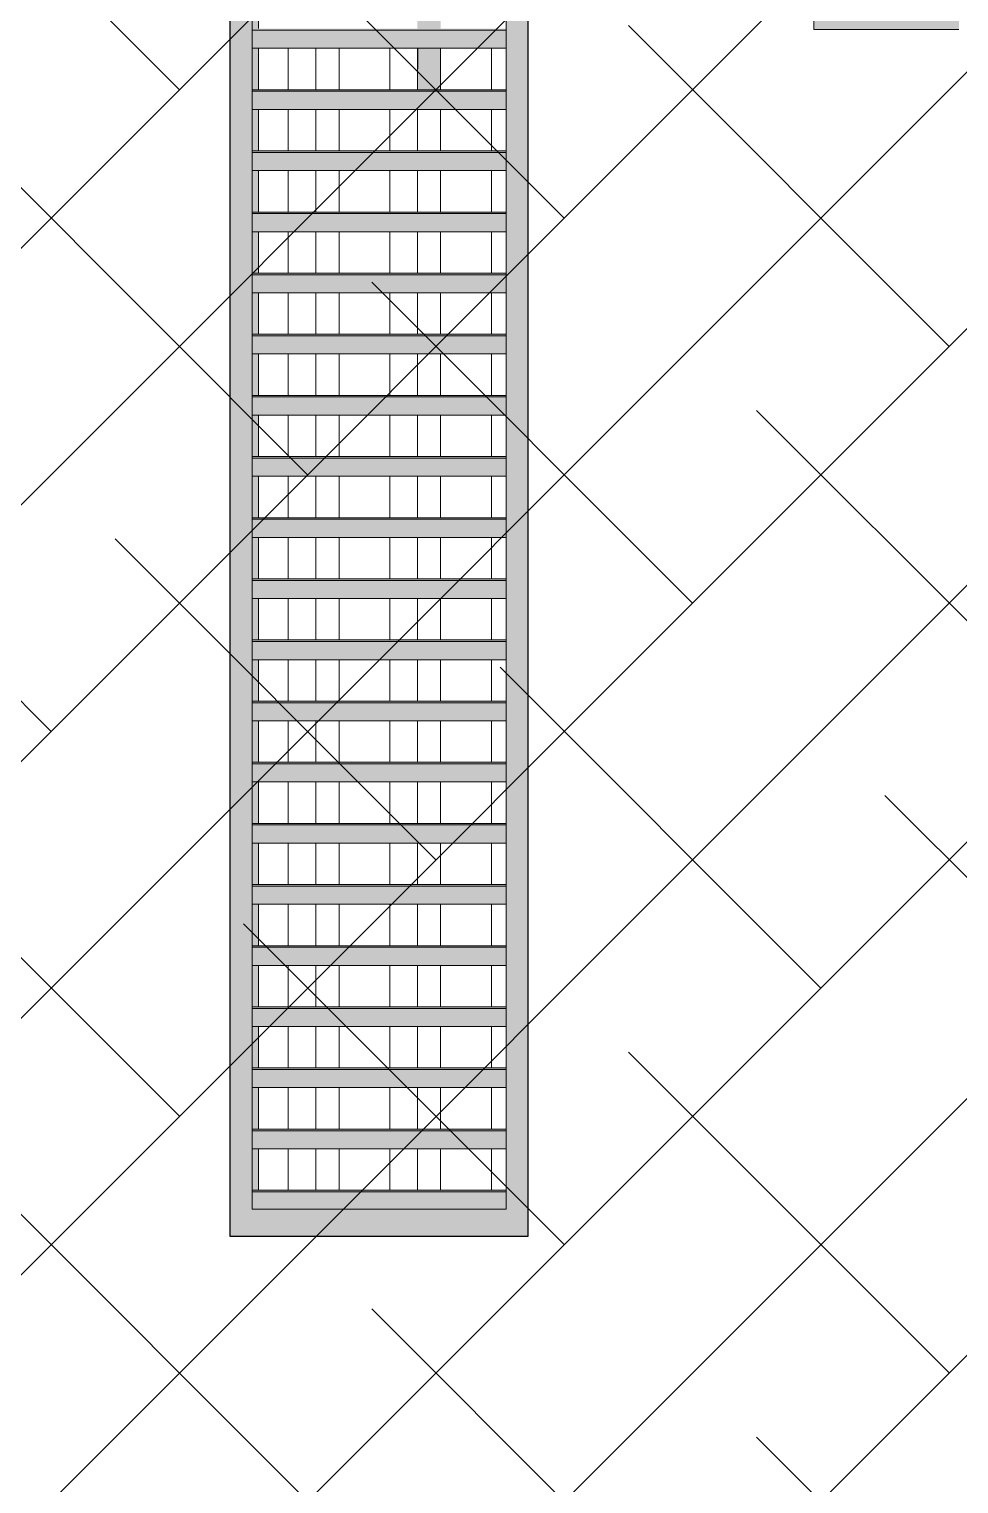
# Model space of a CAD drawing. Header units: millimetres. Extents: x 50357 to 985146, y 723188 to 1803594.
# Drawn here: x 860489 to 863052, y 739682 to 743690 of the extents above; entities that cross this region are included whole.
import ezdxf

# ---------------------------------------------------------------- set-up
doc = ezdxf.new("R2010")
doc.units = ezdxf.units.MM
doc.header["$LTSCALE"] = 3
doc.header["$MEASUREMENT"] = 0
for name, color, linetype, lineweight, true_color in [('A-FLOR', 7, 'Continuous', 5, 0x6e6e6e), ('A-GENM', 7, 'Continuous', 13, 0x6e6e6e), ('A-GLAZ', 7, 'Continuous', 13, 0x6e6e6e), ('I-WALL', 7, 'Continuous', 25, 0x6e6e6e), ('S-BEAM', 7, 'Continuous', 13, 0x6e6e6e)]:
    doc.layers.add(name, color=color, linetype=linetype, lineweight=lineweight, true_color=true_color)
doc.layers.add('Hatch (HOR not under LTC submission)', color=252, linetype='Continuous', lineweight=35)

# ---------------------------------------------------------------- blocks, each defined once
blk = doc.blocks.new('Windows_Louvre - 820x4220mm-3895399-SEC D_2')
at = {"layer": 'A-GLAZ'}
h = blk.add_hatch(color=256, dxfattribs=at)
h.paths.add_polyline_path([(-691419.6, 16302.2), (-691419.6, 16416.4), (-691437.5, 16416.4), (-691437.5, 16302.2)], flags=0)
h.paths.add_polyline_path([(-691419.6, 16470.7), (-691419.6, 16584.9), (-691437.5, 16584.9), (-691437.5, 16470.7)], flags=0)
h.paths.add_polyline_path([(-691419.6, 16639.1), (-691419.6, 16753.3), (-691437.5, 16753.3), (-691437.5, 16639.1)], flags=0)
h.paths.add_polyline_path([(-691437.5, 16807.6), (-691419.6, 16807.6), (-691419.6, 16921.8), (-691437.5, 16921.8), (-691437.5, 16863.2)], flags=0)
h.paths.add_polyline_path([(-691437.5, 16976), (-691419.6, 16976), (-691419.6, 17090.2), (-691437.5, 17090.2), (-691437.5, 16980.7)], flags=0)
h.paths.add_polyline_path([(-691419.6, 17144.5), (-691419.6, 17258.7), (-691437.5, 17258.7), (-691437.5, 17144.5), (-691435.2, 17144.5)], flags=0)
h.paths.add_polyline_path([(-691419.6, 17312.9), (-691419.6, 17427.1), (-691437.5, 17427.1), (-691437.5, 17312.9), (-691434.4, 17312.9)], flags=0)
h.paths.add_polyline_path([(-691437.5, 17481.4), (-691419.6, 17481.4), (-691419.6, 17595.6), (-691437.5, 17595.6), (-691437.5, 17509.7)], flags=0)
h.paths.add_polyline_path([(-691419.6, 17649.8), (-691419.6, 17764), (-691437.5, 17764), (-691437.5, 17649.8), (-691432.7, 17649.8)], flags=0)
h.paths.add_polyline_path([(-691437.5, 17818.3), (-691419.6, 17818.3), (-691419.6, 17932.5), (-691437.5, 17932.5), (-691437.5, 17862.3)], flags=0)
h.paths.add_polyline_path([(-691419.6, 17986.7), (-691419.6, 18100.9), (-691437.5, 18100.9), (-691437.5, 17986.7), (-691431.1, 17986.7)], flags=0)
h.paths.add_polyline_path([(-691419.6, 18155.2), (-691419.6, 18269.4), (-691437.5, 18269.4), (-691437.5, 18155.2), (-691430.3, 18155.2)], flags=0)
h.paths.add_polyline_path([(-691437.5, 18323.6), (-691419.6, 18323.6), (-691419.6, 18437.8), (-691437.5, 18437.8), (-691437.5, 18332.5)], flags=0)
h.paths.add_polyline_path([(-691419.6, 18492.1), (-691419.6, 18606.3), (-691437.5, 18606.3), (-691437.5, 18492.1), (-691428.6, 18492.1)], flags=0)
h.paths.add_polyline_path([(-691419.6, 18660.5), (-691419.6, 18774.7), (-691437.5, 18774.7), (-691437.5, 18660.5), (-691427.8, 18660.5)], flags=0)
h.paths.add_polyline_path([(-691437.5, 18829), (-691419.6, 18829), (-691419.6, 18943.2), (-691437.5, 18943.2), (-691437.5, 18861.4)], flags=0)
h.paths.add_polyline_path([(-691419.6, 18997.4), (-691419.6, 19111.6), (-691437.5, 19111.6), (-691437.5, 18997.4), (-691426.2, 18997.4)], flags=0)
h.paths.add_polyline_path([(-691419.6, 19165.9), (-691419.6, 19280.1), (-691437.5, 19280.1), (-691437.5, 19165.9), (-691425.3, 19165.9)], flags=0)
h.paths.add_polyline_path([(-691437.5, 19334.3), (-691419.6, 19334.3), (-691419.6, 19448.5), (-691437.5, 19448.5), (-691437.5, 19390.3)], flags=0)
h.paths.add_polyline_path([(-691437.5, 19502.8), (-691419.6, 19502.8), (-691419.6, 19617), (-691437.5, 19617), (-691437.5, 19507.9)], flags=0)
h.paths.add_polyline_path([(-691419.6, 19671.2), (-691419.6, 19785.4), (-691437.5, 19785.4), (-691437.5, 19671.2), (-691422.9, 19671.2)], flags=0)
h.paths.add_polyline_path([(-691437.5, 19839.7), (-691419.6, 19839.7), (-691419.6, 19953.9), (-691437.5, 19953.9), (-691437.5, 19860.5)], flags=0)
h.paths.add_polyline_path([(-691419.6, 20008.1), (-691420.7, 20122.3), (-691437.5, 20122.3), (-691437.5, 20008.1), (-691421.2, 20008.1)], flags=0)
h.paths.add_polyline_path([(-691419.6, 20176.6), (-691419.9, 20290.8), (-691437.5, 20290.8), (-691437.5, 20176.6), (-691420.4, 20176.6)], flags=0)
h = blk.add_hatch(color=256, dxfattribs=at)
h.paths.add_polyline_path([(-691419.6, 16302.2), (-691419.5, 16302.2), (-691419.6, 16334.2)], flags=0)
h.paths.add_polyline_path([(-691419.6, 16807.6), (-691419.5, 16807.6), (-691419.6, 16863.2)], flags=0)
h.paths.add_polyline_path([(-691419.6, 16976), (-691419.5, 16976), (-691419.6, 16980.7)], flags=0)
h.paths.add_polyline_path([(-691419.6, 17144.5), (-691419.5, 17144.5), (-691419.6, 17157)], flags=0)
h.paths.add_polyline_path([(-691419.6, 17649.8), (-691419.5, 17649.8), (-691419.6, 17686)], flags=0)
h.paths.add_polyline_path([(-691419.6, 17986.7), (-691419.5, 17986.7), (-691419.6, 18038.6)], flags=0)
h.paths.add_polyline_path([(-691419.6, 18323.6), (-691419.5, 18323.6), (-691419.6, 18332.5)], flags=0)
h.paths.add_polyline_path([(-691419.6, 18492.1), (-691419.5, 18492.1), (-691419.6, 18508.8)], flags=0)
h.paths.add_polyline_path([(-691419.6, 18660.5), (-691419.5, 18660.5), (-691419.6, 18685.1)], flags=0)
h.paths.add_polyline_path([(-691419.6, 19165.9), (-691419.5, 19165.9), (-691419.6, 19214)], flags=0)
h.paths.add_polyline_path([(-691419.6, 19334.3), (-691419.5, 19334.3), (-691419.6, 19390.3)], flags=0)
h.paths.add_polyline_path([(-691419.6, 19502.8), (-691419.5, 19502.8), (-691419.6, 19507.9)], flags=0)
h.paths.add_polyline_path([(-691419.6, 19671.2), (-691419.5, 19671.2), (-691419.6, 19684.2)], flags=0)
h.paths.add_polyline_path([(-691419.6, 19839.7), (-691419.5, 19839.7), (-691419.6, 19860.5)], flags=0)
h.paths.add_polyline_path([(-691419.6, 20008.1), (-691419.5, 20008.1), (-691419.6, 20036.8)], flags=0)
for p, q in [((-691419.6, 20176.6), (-691419.6, 20290.8)), ((-691419.5, 20290.8), (-691419.5, 20176.6)), ((-691419.6, 20008.1), (-691419.6, 20122.3)), ((-691419.5, 20122.3), (-691419.5, 20008.1)), ((-691419.6, 19839.7), (-691419.6, 19953.9)), ((-691419.5, 19953.9), (-691419.5, 19839.7)), ((-691419.6, 19671.2), (-691419.6, 19785.4)), ((-691419.5, 19785.4), (-691419.5, 19671.2)), ((-691419.6, 19502.8), (-691419.6, 19617)), ((-691419.5, 19617), (-691419.5, 19502.8)), ((-691419.6, 19334.3), (-691419.6, 19448.5)), ((-691419.5, 19448.5), (-691419.5, 19334.3)), ((-691419.6, 19165.9), (-691419.6, 19280.1)), ((-691419.5, 19280.1), (-691419.5, 19165.9)), ((-691419.6, 18997.4), (-691419.6, 19111.6)), ((-691419.5, 19111.6), (-691419.5, 18997.4)), ((-691419.6, 18829), (-691419.6, 18943.2)), ((-691419.5, 18943.2), (-691419.5, 18829)), ((-691419.6, 18660.5), (-691419.6, 18774.7)), ((-691419.5, 18774.7), (-691419.5, 18660.5)), ((-691419.6, 18492.1), (-691419.6, 18606.3)), ((-691419.5, 18606.3), (-691419.5, 18492.1)), ((-691419.6, 18323.6), (-691419.6, 18437.8)), ((-691419.5, 18437.8), (-691419.5, 18323.6)), ((-691419.6, 18156.1), (-691419.6, 18269.4)), ((-691419.5, 18269.4), (-691419.5, 18156.1)), ((-691419.6, 17986.7), (-691419.6, 18100.9)), ((-691419.5, 18100.9), (-691419.5, 17986.7)), ((-691419.6, 17818.3), (-691419.6, 17932.5)), ((-691419.5, 17932.5), (-691419.5, 17818.3)), ((-691419.6, 17649.8), (-691419.6, 17764)), ((-691419.5, 17764), (-691419.5, 17649.8)), ((-691419.6, 17481.4), (-691419.6, 17595.6)), ((-691419.5, 17595.6), (-691419.5, 17481.4)), ((-691419.6, 17312.9), (-691419.6, 17427.1)), ((-691419.5, 17427.1), (-691419.5, 17312.9)), ((-691419.6, 17144.5), (-691419.6, 17258.7)), ((-691419.5, 17258.7), (-691419.5, 17144.5)), ((-691419.6, 16976), (-691419.6, 17090.2)), ((-691419.5, 17090.2), (-691419.5, 16976)), ((-691419.6, 16807.6), (-691419.6, 16921.8)), ((-691419.5, 16921.8), (-691419.5, 16807.6)), ((-691419.6, 16639.1), (-691419.6, 16753.3)), ((-691419.5, 16753.3), (-691419.5, 16639.1)), ((-691419.6, 16470.7), (-691419.6, 16584.9)), ((-691419.5, 16584.9), (-691419.5, 16470.7)), ((-691419.6, 16302.2), (-691419.6, 16416.4)), ((-691419.5, 16416.4), (-691419.5, 16302.2))]:
    blk.add_line(p, q, dxfattribs=at)
blk = doc.blocks.new('Windows_Louvre - 820x4220mm-V5-SEC D_2')
at = {"layer": 'A-GENM'}
for points in [[(-690737.5, 19498.5), (-690737.5, 19502.8), (-691437.5, 19502.8), (-691437.5, 19498.5), (-690763.5, 19498.5)], [(-691437.5, 19448.5), (-690737.5, 19449.1), (-690737.5, 19498.5), (-691437.5, 19498.5), (-691437.5, 19449.1)], [(-691437.5, 19330.1), (-690737.5, 19330.1), (-690737.5, 19334.3), (-691437.5, 19334.3), (-691437.5, 19331.6)], [(-690737.5, 19280.1), (-690737.5, 19330.1), (-691437.5, 19330.1), (-691437.3, 19280.1), (-690763.5, 19280.1)], [(-690737.5, 19161.6), (-690737.5, 19165.9), (-691437.5, 19165.9), (-691437.5, 19161.6), (-690763.5, 19161.6)], [(-690737.5, 19111.6), (-690737.5, 19161.6), (-691437.5, 19161.6), (-691437.5, 19111.6), (-690763.5, 19111.6)], [(-690737.5, 18993.2), (-690737.5, 18997.4), (-691437.5, 18997.4), (-691437.5, 18993.2), (-690763.5, 18993.2)], [(-691437.5, 18943.2), (-690737.5, 18943.2), (-690737.5, 18993.2), (-691437.5, 18993.2), (-691437.5, 18978.9)], [(-690737.5, 18824.7), (-690737.5, 18829), (-691437.5, 18829), (-691437.5, 18824.7), (-690763.5, 18824.7)], [(-690737.5, 18774.7), (-690737.5, 18824.7), (-691437.5, 18824.7), (-691437.5, 18774.7), (-690763.5, 18774.7)], [(-690737.5, 18656.3), (-690737.5, 18660.5), (-691437.5, 18660.5), (-691437.5, 18656.3), (-690763.5, 18656.3)], [(-691437.5, 18606.3), (-690737.5, 18606.3), (-690737.5, 18656.3), (-691437.5, 18656.3), (-691437.5, 18626.3)], [(-690737.5, 18487.8), (-690737.5, 18492.1), (-691437.5, 18492.1), (-691437.5, 18487.8), (-690763.5, 18487.8)], [(-690737.5, 18437.8), (-690737.5, 18487.8), (-691437.5, 18487.8), (-691437.5, 18437.8), (-690763.5, 18437.8)], [(-690737.5, 18319.4), (-690737.5, 18323.6), (-691437.5, 18323.6), (-691437.5, 18319.4), (-690763.5, 18319.4)], [(-691437.5, 18269.4), (-690737.5, 18269.4), (-690737.5, 18319.4), (-691437.5, 18319.4), (-691437.5, 18273.7)], [(-690737.5, 18150.9), (-690737.5, 18155.2), (-691437.5, 18155.2), (-691437.5, 18150.9), (-690763.5, 18150.9)], [(-690737.5, 18100.9), (-690737.5, 18150.9), (-691437.5, 18150.9), (-691437.3, 18100.9), (-690763.5, 18100.9)], [(-690737.5, 17982.5), (-690737.5, 17986.7), (-691437.5, 17986.7), (-691437.5, 17982.5), (-690763.5, 17982.5)], [(-690737.5, 17932.5), (-690737.5, 17982.5), (-691437.5, 17982.5), (-691437.5, 17932.5), (-690763.5, 17932.5)], [(-690737.5, 17814), (-690737.5, 17818.3), (-691437.5, 17818.3), (-691437.5, 17814), (-690763.5, 17814)], [(-691437.5, 17764), (-690737.5, 17764), (-690737.5, 17814), (-691437.5, 17814), (-691437.5, 17803.5)], [(-690737.5, 17645.6), (-690737.5, 17649.8), (-691437.5, 17649.8), (-691437.5, 17645.6), (-690763.5, 17645.6)], [(-690737.5, 17595.6), (-690737.5, 17645.6), (-691437.5, 17645.6), (-691437.5, 17595.6), (-690763.5, 17595.6)], [(-690737.5, 17477.1), (-690737.5, 17481.4), (-691437.5, 17481.4), (-691437.5, 17477.1), (-690763.5, 17477.1)], [(-691437.5, 17427.1), (-690737.5, 17427.1), (-690737.5, 17477.1), (-691437.5, 17477.1), (-691437.5, 17450.9)], [(-690737.5, 17308.7), (-690737.5, 17312.9), (-691437.5, 17312.9), (-691437.5, 17308.7), (-690763.5, 17308.7)], [(-690737.5, 17258.7), (-690737.5, 17308.7), (-691437.5, 17308.7), (-691437.5, 17258.7), (-690763.5, 17258.7)], [(-690737.5, 17140.2), (-690737.5, 17144.5), (-691437.5, 17144.5), (-691437.5, 17140.2), (-690763.5, 17140.2)], [(-691437.5, 17090.2), (-690737.5, 17090.2), (-690737.5, 17140.2), (-691437.5, 17140.2), (-691437.5, 17098.3)], [(-690737.5, 16971.8), (-690737.5, 16976), (-691437.5, 16976), (-691437.5, 16971.8), (-690763.5, 16971.8)], [(-690737.5, 16921.8), (-690737.5, 16971.8), (-691437.5, 16971.8), (-691437.5, 16921.8), (-690763.5, 16921.8)], [(-690737.5, 16803.3), (-690737.5, 16807.6), (-691437.5, 16807.6), (-691437.5, 16803.3), (-690763.5, 16803.3)], [(-690737.5, 16753.3), (-690737.5, 16803.3), (-691437.5, 16803.3), (-691437.3, 16753.3), (-690763.5, 16753.3)], [(-690737.5, 16634.9), (-690737.5, 16639.1), (-691437.5, 16639.1), (-691437.5, 16634.9), (-690763.5, 16634.9)], [(-691437.5, 16584.9), (-690737.5, 16584.9), (-690737.5, 16634.9), (-691437.5, 16634.9), (-691437.5, 16628.1)], [(-690737.5, 16466.4), (-690737.5, 16470.7), (-691437.5, 16470.7), (-691437.5, 16466.4), (-690763.5, 16466.4)], [(-690737.5, 16416.4), (-690737.5, 16466.4), (-691437.5, 16466.4), (-691437.5, 16416.4), (-690763.5, 16416.4)], [(-690737.5, 16298), (-690737.5, 16302.2), (-691437.5, 16302.2), (-691437.5, 16298), (-690763.5, 16298)], [(-690943.8, 16250), (-690737.5, 16250), (-690737.5, 16298), (-691437.5, 16298), (-691437.5, 16250), (-691034, 16250)]]:
    blk.add_hatch(color=256, dxfattribs=at).paths.add_polyline_path(points, flags=0)
at = {"layer": 'A-GLAZ'}
h = blk.add_hatch(color=256, dxfattribs=at)
h.paths.add_polyline_path([(-691497.5, 16175), (-690677.6, 16175.1), (-690677.6, 20395), (-691497.5, 20394.9), (-691497.5, 16216.7)], flags=0)
h.paths.add_polyline_path([(-690943.8, 16250), (-691437.5, 16250), (-691437.5, 20335), (-690737.5, 20335), (-690737.5, 16250), (-690853.6, 16250)], flags=0)
blk.add_hatch(color=256, dxfattribs=at).paths.add_polyline_path([(-691437.5, 16250), (-691437.5, 16250.1), (-691437.5, 16275.4)], flags=0)
at = {"layer": 'A-GENM'}
for p, q in [((-691437.5, 19498.5), (-690737.5, 19498.5)), ((-691437.5, 19448.5), (-690737.5, 19448.5)), ((-691437.5, 19334.3), (-690737.5, 19334.3)), ((-691437.5, 19330.1), (-690737.5, 19330.1)), ((-691437.5, 19280.1), (-690737.5, 19280.1)), ((-691437.5, 19165.9), (-690737.5, 19165.9)), ((-691437.5, 19161.6), (-690737.5, 19161.6)), ((-691437.5, 19111.6), (-690737.5, 19111.6)), ((-691437.5, 18997.4), (-690737.5, 18997.4)), ((-691437.5, 18993.2), (-690737.5, 18993.2)), ((-691437.5, 18943.2), (-690737.5, 18943.2)), ((-691437.5, 18829), (-690737.5, 18829)), ((-691437.5, 18824.7), (-690737.5, 18824.7)), ((-691437.5, 18774.7), (-690737.5, 18774.7)), ((-691437.5, 18660.5), (-690737.5, 18660.5)), ((-691437.5, 18656.3), (-690737.5, 18656.3)), ((-691437.5, 18606.3), (-690737.5, 18606.3)), ((-691437.5, 18492.1), (-690737.5, 18492.1)), ((-691437.5, 18487.8), (-690737.5, 18487.8)), ((-691437.5, 18437.8), (-690737.5, 18437.8)), ((-691437.5, 18323.6), (-690737.5, 18323.6)), ((-691437.5, 18319.4), (-690737.5, 18319.4)), ((-691437.5, 18269.4), (-690737.5, 18269.4)), ((-691437.5, 18155.2), (-690737.5, 18155.2)), ((-691437.5, 18150.9), (-690737.5, 18150.9)), ((-691437.5, 18100.9), (-690737.5, 18100.9)), ((-691437.5, 17986.7), (-690737.5, 17986.7)), ((-691437.5, 17982.5), (-690737.5, 17982.5)), ((-691437.5, 17932.5), (-690737.5, 17932.5)), ((-691437.5, 17818.3), (-690737.5, 17818.3)), ((-691437.5, 17814), (-690737.5, 17814)), ((-691437.5, 17764), (-690737.5, 17764)), ((-691437.5, 17649.8), (-690737.5, 17649.8)), ((-691437.5, 17645.6), (-690737.5, 17645.6)), ((-691437.5, 17595.6), (-690737.5, 17595.6)), ((-691437.5, 17481.4), (-690737.5, 17481.4)), ((-691437.5, 17477.1), (-690737.5, 17477.1)), ((-691437.5, 17427.1), (-690737.5, 17427.1)), ((-691437.5, 17312.9), (-690737.5, 17312.9)), ((-691437.5, 17308.7), (-690737.5, 17308.7)), ((-691437.5, 17258.7), (-690737.5, 17258.7)), ((-691437.5, 17144.5), (-690737.5, 17144.5)), ((-691437.5, 17140.2), (-690737.5, 17140.2)), ((-691437.5, 17090.2), (-690737.5, 17090.2)), ((-691437.5, 16976), (-690737.5, 16976)), ((-691437.5, 16971.8), (-690737.5, 16971.8)), ((-691437.5, 16921.8), (-690737.5, 16921.8)), ((-691437.5, 16807.6), (-690737.5, 16807.6)), ((-691437.5, 16803.3), (-690737.5, 16803.3)), ((-691437.5, 16753.3), (-690737.5, 16753.3)), ((-691437.5, 16639.1), (-690737.5, 16639.1)), ((-691437.5, 16634.9), (-690737.5, 16634.9)), ((-691437.5, 16584.9), (-690737.5, 16584.9)), ((-691437.5, 16470.7), (-690737.5, 16470.7)), ((-691437.5, 16466.4), (-690737.5, 16466.4)), ((-691437.5, 16416.4), (-690737.5, 16416.4)), ((-691437.5, 16302.2), (-690737.5, 16302.2)), ((-691437.5, 16298), (-690737.5, 16298))]:
    blk.add_line(p, q, dxfattribs=at)
at = {"layer": 'A-GLAZ'}
for p, q in [((-691497.5, 20395), (-691497.5, 16175)), ((-691437.5, 16250), (-691437.5, 20335)), ((-690737.5, 20335), (-690737.5, 16250)), ((-690737.5, 16250), (-691437.5, 16250))]:
    blk.add_line(p, q, dxfattribs=at)
blk = doc.blocks.new('Aluminum Louvers UM - Aluminum Louvers UM-3942935-SEC D_2')
at = {"layer": 'A-GENM'}
h = blk.add_hatch(color=256, dxfattribs=at)
h.paths.add_polyline_path([(-690981.2, 19334.3), (-690980.1, 19448.5), (-690981.5, 19448.5), (-690981.5, 19334.3)], flags=0)
h.paths.add_polyline_path([(-690979.6, 19502.8), (-690979.4, 19617), (-690981.5, 19617), (-690981.5, 19502.8)], flags=0)
h.paths.add_polyline_path([(-690981.5, 19671.2), (-690979.4, 19671.2), (-690979.4, 19785.4), (-690981.5, 19785.4), (-690981.5, 19684.2)], flags=0)
h.paths.add_polyline_path([(-690981.5, 19839.7), (-690979.4, 19839.7), (-690979.4, 19953.9), (-690981.5, 19953.9), (-690981.5, 19919.3)], flags=0)
h.paths.add_polyline_path([(-690981.5, 20008.1), (-690979.4, 20008.1), (-690979.4, 20122.3), (-690981.5, 20122.3), (-690981.5, 20036.8)], flags=0)
h.paths.add_polyline_path([(-690979.4, 20176.6), (-690979.4, 20290.8), (-690981.5, 20290.8), (-690981.5, 20176.6)], flags=0)
h.paths.add_polyline_path([(-690979.4, 22242.2), (-690979.4, 22254.2), (-690981.5, 22254.2), (-690981.5, 22242.2)], flags=0)
h.paths.add_polyline_path([(-690981.5, 22308.4), (-690979.4, 22308.4), (-690979.4, 22354.2), (-690981.5, 22354.2)], flags=0)
h.paths.add_polyline_path([(-690981.5, 22408.4), (-690979.4, 22408.4), (-690979.4, 22414.3), (-690981.5, 22414.3)], flags=0)
h.paths.add_polyline_path([(-690981.5, 22468.5), (-690979.4, 22468.5), (-690979.4, 22520.3), (-690981.5, 22520.3), (-690981.5, 22505.2)], flags=0)
h.paths.add_polyline_path([(-690979.4, 22628.7), (-690979.4, 22686.5), (-690981.5, 22686.5), (-690981.5, 22628.7)], flags=0)
h.paths.add_polyline_path([(-690981.5, 22788.8), (-690979.4, 22788.8), (-690979.4, 22852.6), (-690981.5, 22852.6)], flags=0)
h.paths.add_polyline_path([(-690981.5, 22949), (-690979.4, 22949), (-690979.4, 23018.8), (-690981.5, 23018.8), (-690981.5, 22975.4)], flags=0)
h.paths.add_polyline_path([(-690979.4, 23109.1), (-690979.4, 23185), (-690981.5, 23185), (-690981.5, 23109.1)], flags=0)
h.paths.add_polyline_path([(-690981.5, 23269.3), (-690979.4, 23269.3), (-690979.4, 23351.1), (-690981.5, 23351.1), (-690981.5, 23328)], flags=0)
h.paths.add_polyline_path([(-690981.5, 23429.4), (-690979.4, 23429.4), (-690979.4, 23517.3), (-690981.5, 23517.3), (-690981.5, 23445.6)], flags=0)
h.paths.add_polyline_path([(-690981.5, 23589.6), (-690979.4, 23589.6), (-690979.4, 23683.4), (-690981.5, 23683.4), (-690981.5, 23680.7)], flags=0)
h.paths.add_polyline_path([(-690981.5, 23749.7), (-690979.4, 23749.7), (-690979.4, 23849.6), (-690981.5, 23849.6), (-690981.5, 23798.2)], flags=0)
h.paths.add_polyline_path([(-690981.5, 23909.9), (-690979.4, 23909.9), (-690979.4, 24015.8), (-690981.5, 24015.8), (-690981.5, 23915.8)], flags=0)

msp = doc.modelspace()

# ---------------------------------------------------------------- hatches: boundary and pattern name
at = {"layer": 'A-FLOR', "lineweight": 5}
h = msp.add_hatch(color=256, dxfattribs=at)
h.paths.add_polyline_path([(861559.5719, 743523.2937), (861623.1581, 743523.2937), (861623.1581, 743637.4993), (861560.6648, 743637.4993)], flags=0)
h.paths.add_polyline_path([(861566.4998, 743691.742), (861623.1581, 743691.742), (861623.1581, 743720.9802), (861620.0695, 743727.3541), (861614.9859, 743733.4623), (861608.6393, 743738.0646), (861601.3932, 743740.9537), (861593.6631, 743741.9831), (861583.5239, 743740.1118), (861576.0927, 743736.4752), (861569.9966, 743731.2805), (861565.3791, 743724.8244), (861562.4491, 743717.4762), (861561.3553, 743709.6571), (861561.1838, 743691.742)], flags=0)
at = {"layer": 'Hatch (HOR not under LTC submission)'}
h = msp.add_hatch(dxfattribs=at)
h.set_pattern_fill('ANSI38', color=256, scale=4000)
h.paths.add_polyline_path([(853871.7666, 751128.0064), (853871.7666, 735638.9831), (853656.482, 735638.9831), (853656.482, 728688.9831), (867744.0584, 728688.9831), (867748.3434, 751128.0064)])
at = {"layer": 'S-BEAM', "lineweight": 5}
msp.add_hatch(color=256, dxfattribs=at).paths.add_polyline_path([(862651.5178, 743688.9831), (863051.5192, 743688.9831), (863051.5192, 745088.9831), (862651.5178, 745088.9831), (862651.5178, 743696.8694)], flags=0)

# ---------------------------------------------------------------- linework, layer by layer
at = {"layer": 'A-FLOR'}
msp.add_line((861560.6648, 743637.4993), (861559.5719, 743523.2937), dxfattribs=at)
at = {"layer": 'A-GENM'}
for p, q in [((861203.1759, 743637.4993), (861203.1759, 743523.2937)), ((861279.2757, 743523.2937), (861279.2757, 743637.4993)), ((861343.1694, 743637.4993), (861343.1694, 743523.2937)), ((861483.1628, 743637.4993), (861483.1628, 743523.2937)), ((861559.2626, 743523.2937), (861559.2626, 743637.4993)), ((861623.1563, 743637.4993), (861623.1563, 743523.2937)), ((861763.1498, 743637.4993), (861763.1498, 743523.2937)), ((861203.1759, 743469.0511), (861203.1759, 743354.8455)), ((861279.2757, 743354.8455), (861279.2757, 743469.0511)), ((861343.1694, 743469.0511), (861343.1694, 743354.8455)), ((861483.1628, 743469.0511), (861483.1628, 743354.8455)), ((861559.2626, 743354.8455), (861559.2626, 743469.0511)), ((861623.1563, 743469.0511), (861623.1563, 743354.8455)), ((861763.1498, 743469.0511), (861763.1498, 743354.8455)), ((861203.1759, 743300.6029), (861203.1759, 743186.3973)), ((861279.2757, 743186.3973), (861279.2757, 743300.6029)), ((861343.1694, 743300.6029), (861343.1694, 743186.3973)), ((861483.1628, 743300.6029), (861483.1628, 743186.3973)), ((861559.2626, 743186.3973), (861559.2626, 743300.6029)), ((861623.1563, 743300.6029), (861623.1563, 743186.3973)), ((861763.1498, 743300.6029), (861763.1498, 743186.3973)), ((861203.1759, 743132.1547), (861203.1759, 743017.9491)), ((861279.2757, 743017.9491), (861279.2757, 743132.1547)), ((861343.1694, 743132.1547), (861343.1694, 743017.9491)), ((861483.1628, 743132.1547), (861483.1628, 743017.9491)), ((861559.2626, 743017.9491), (861559.2626, 743132.1547)), ((861623.1563, 743132.1547), (861623.1563, 743017.9491)), ((861763.1498, 743132.1547), (861763.1498, 743017.9491)), ((861203.1759, 742963.7064), (861203.1759, 742849.5008)), ((861279.2757, 742849.5008), (861279.2757, 742963.7064)), ((861343.1694, 742963.7064), (861343.1694, 742849.5008)), ((861483.1628, 742963.7064), (861483.1628, 742849.5008)), ((861559.2626, 742849.5008), (861559.2626, 742963.7064)), ((861623.1563, 742963.7064), (861623.1563, 742849.5008)), ((861763.1498, 742963.7064), (861763.1498, 742849.5008)), ((861203.1759, 742795.2582), (861203.1759, 742681.0526)), ((861279.2757, 742681.0526), (861279.2757, 742795.2582)), ((861343.1694, 742795.2582), (861343.1694, 742681.0526)), ((861483.1628, 742795.2582), (861483.1628, 742681.0526)), ((861559.2626, 742681.0526), (861559.2626, 742795.2582)), ((861623.1563, 742795.2582), (861623.1563, 742681.0526)), ((861763.1498, 742795.2582), (861763.1498, 742681.0526)), ((861203.1759, 742626.81), (861203.1759, 742512.6044)), ((861279.2757, 742512.6044), (861279.2757, 742626.81)), ((861343.1694, 742626.81), (861343.1694, 742512.6044)), ((861483.1628, 742626.81), (861483.1628, 742512.6044)), ((861559.2626, 742512.6044), (861559.2626, 742626.81)), ((861623.1563, 742626.81), (861623.1563, 742512.6044)), ((861763.1498, 742626.81), (861763.1498, 742512.6044)), ((861203.1759, 742458.3618), (861203.1759, 742345.1233)), ((861279.2757, 742345.1233), (861279.2757, 742458.3618)), ((861343.1694, 742458.3618), (861343.1694, 742345.1233)), ((861483.1628, 742458.3618), (861483.1628, 742345.1233)), ((861559.2626, 742345.1233), (861559.2626, 742458.3618)), ((861623.1563, 742458.3618), (861623.1563, 742345.1233)), ((861763.1498, 742458.3618), (861763.1498, 742345.1233)), ((861203.1759, 742289.9135), (861203.1759, 742175.708)), ((861279.2757, 742175.708), (861279.2757, 742289.9135)), ((861343.1694, 742289.9135), (861343.1694, 742175.708)), ((861483.1628, 742289.9135), (861483.1628, 742175.708)), ((861559.2626, 742175.708), (861559.2626, 742289.9135)), ((861623.1563, 742289.9135), (861623.1563, 742175.708)), ((861763.1498, 742289.9135), (861763.1498, 742175.708)), ((861203.1759, 742121.4653), (861203.1759, 742007.2597)), ((861279.2757, 742007.2597), (861279.2757, 742121.4653)), ((861343.1694, 742121.4653), (861343.1694, 742007.2597)), ((861483.1628, 742121.4653), (861483.1628, 742007.2597)), ((861559.2626, 742007.2597), (861559.2626, 742121.4653)), ((861623.1563, 742121.4653), (861623.1563, 742007.2597)), ((861763.1498, 742121.4653), (861763.1498, 742007.2597)), ((861203.1759, 741953.0171), (861203.1759, 741838.8115)), ((861279.2757, 741838.8115), (861279.2757, 741953.0171)), ((861343.1694, 741953.0171), (861343.1694, 741838.8115)), ((861483.1628, 741953.0171), (861483.1628, 741838.8115)), ((861559.2626, 741838.8115), (861559.2626, 741953.0171)), ((861623.1563, 741953.0171), (861623.1563, 741838.8115)), ((861763.1498, 741953.0171), (861763.1498, 741838.8115)), ((861203.1759, 741784.5689), (861203.1759, 741670.3633)), ((861279.2757, 741670.3633), (861279.2757, 741784.5689)), ((861343.1694, 741784.5689), (861343.1694, 741670.3633)), ((861483.1628, 741784.5689), (861483.1628, 741670.3633)), ((861559.2626, 741670.3633), (861559.2626, 741784.5689)), ((861623.1563, 741784.5689), (861623.1563, 741670.3633)), ((861763.1498, 741784.5689), (861763.1498, 741670.3633)), ((861203.1759, 741616.1206), (861203.1759, 741501.9151)), ((861279.2757, 741501.9151), (861279.2757, 741616.1206)), ((861343.1694, 741616.1206), (861343.1694, 741501.9151)), ((861483.1628, 741616.1206), (861483.1628, 741501.9151)), ((861559.2626, 741501.9151), (861559.2626, 741616.1206)), ((861623.1563, 741616.1206), (861623.1563, 741501.9151)), ((861763.1498, 741616.1206), (861763.1498, 741501.9151)), ((861203.1759, 741447.6724), (861203.1759, 741333.4668)), ((861279.2757, 741333.4668), (861279.2757, 741447.6724)), ((861343.1694, 741447.6724), (861343.1694, 741333.4668)), ((861483.1628, 741447.6724), (861483.1628, 741333.4668)), ((861559.2626, 741333.4668), (861559.2626, 741447.6724)), ((861623.1563, 741447.6724), (861623.1563, 741333.4668)), ((861763.1498, 741447.6724), (861763.1498, 741333.4668)), ((861203.1759, 741279.2242), (861203.1759, 741165.0186)), ((861279.2757, 741165.0186), (861279.2757, 741279.2242)), ((861343.1694, 741279.2242), (861343.1694, 741165.0186)), ((861483.1628, 741279.2242), (861483.1628, 741165.0186)), ((861559.2626, 741165.0186), (861559.2626, 741279.2242)), ((861623.1563, 741279.2242), (861623.1563, 741165.0186)), ((861763.1498, 741279.2242), (861763.1498, 741165.0186)), ((861203.1759, 741110.776), (861203.1759, 740996.5704)), ((861279.2757, 740996.5704), (861279.2757, 741110.776)), ((861343.1694, 741110.776), (861343.1694, 740996.5704)), ((861483.1628, 741110.776), (861483.1628, 740996.5704)), ((861559.2626, 740996.5704), (861559.2626, 741110.776)), ((861623.1563, 741110.776), (861623.1563, 740996.5704)), ((861763.1498, 741110.776), (861763.1498, 740996.5704)), ((861203.1759, 740942.3278), (861203.1759, 740828.1222)), ((861279.2757, 740828.1222), (861279.2757, 740942.3278)), ((861343.1694, 740942.3278), (861343.1694, 740828.1222)), ((861483.1628, 740942.3278), (861483.1628, 740828.1222)), ((861559.2626, 740828.1222), (861559.2626, 740942.3278)), ((861623.1563, 740942.3278), (861623.1563, 740828.1222)), ((861763.1498, 740942.3278), (861763.1498, 740828.1222)), ((861203.1759, 740773.8795), (861203.1759, 740659.6739)), ((861279.2757, 740659.6739), (861279.2757, 740773.8795)), ((861343.1694, 740773.8795), (861343.1694, 740659.6739)), ((861483.1628, 740773.8795), (861483.1628, 740659.6739)), ((861559.2626, 740659.6739), (861559.2626, 740773.8795)), ((861623.1563, 740773.8795), (861623.1563, 740659.6739)), ((861763.1498, 740773.8795), (861763.1498, 740659.6739)), ((861203.1759, 740605.4313), (861203.1759, 740491.2257)), ((861279.2757, 740491.2257), (861279.2757, 740605.4313)), ((861343.1694, 740605.4313), (861343.1694, 740491.2257)), ((861483.1628, 740605.4313), (861483.1628, 740491.2257)), ((861559.2626, 740491.2257), (861559.2626, 740605.4313)), ((861623.1563, 740605.4313), (861623.1563, 740491.2257)), ((861763.1498, 740605.4313), (861763.1498, 740491.2257))]:
    msp.add_line(p, q, dxfattribs=at)
at = {"layer": 'I-WALL'}
for p, q in [((861043.1164, 740363.9831), (861043.1164, 744583.9831)), ((861863.1136, 744583.9831), (861863.1136, 740363.9831)), ((861863.1136, 740363.9831), (861043.1164, 740363.9831))]:
    msp.add_line(p, q, dxfattribs=at)
at = {"layer": 'S-BEAM'}
for p, q in [((862651.5178, 744788.9831), (862651.5178, 743688.9831)), ((862651.5178, 743688.9831), (863051.5192, 743688.9831))]:
    msp.add_line(p, q, dxfattribs=at)

# ---------------------------------------------------------------- block references
at = {"layer": 'A-GENM'}
msp.add_blockref('Aluminum Louvers UM - Aluminum Louvers UM-3942935-SEC D_2', (1552540.7499, 724188.9831), dxfattribs=at)
at = {"layer": 'A-GLAZ'}
for name in ['Windows_Louvre - 820x4220mm-V5-SEC D_2', 'Windows_Louvre - 820x4220mm-3895399-SEC D_2']:
    msp.add_blockref(name, (1552540.7499, 724188.9831), dxfattribs=at)

doc.saveas('drawing.dxf')
